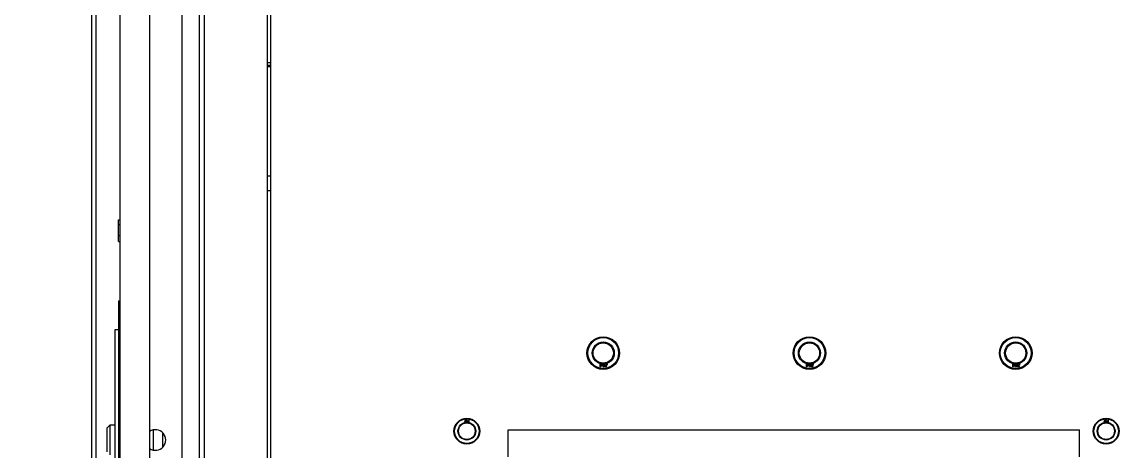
# Model space of a CAD drawing. Header units: millimetres. Extents: x 0 to 87554, y -20854 to 20404.
# Drawn here: x 7122.8 to 7495.2, y 5781.5 to 5927.1 of the extents above; entities that cross this region are included whole.
import ezdxf

# ---------------------------------------------------------------- set-up
doc = ezdxf.new("R2010")
doc.units = ezdxf.units.MM
doc.linetypes.add('HIDDEN', pattern=[9.525, 6.35, -3.175])
doc.layers.get('0').update_dxf_attribs({"lineweight": 15})
for name, color, linetype in [('2401-00071_BSO-M3-15_0', 7, 'Continuous'), ('2401-00238-M5_0', 7, 'Continuous'), ('2401-01089_0', 7, 'Continuous'), ('2403-00165_B-M5-1_0', 7, 'Continuous'), ('4208-10637_0', 7, 'Continuous'), ('4208-10658_0', 7, 'Continuous'), ('4209-40888_0_0', 7, 'Continuous'), ('4212-KH001_041_0', 7, 'Continuous'), ('4215-12648_0', 7, 'Continuous'), ('4215-12649_2_1_0', 7, 'Continuous'), ('4215-12654_1_0', 7, 'Continuous'), ('4215-12657_0', 7, 'Continuous'), ('4215-12661_1_0', 7, 'Continuous'), ('EM-S-M6-ZC_0', 7, 'Continuous')]:
    doc.layers.add(name, color=color, linetype=linetype)

# ---------------------------------------------------------------- blocks, each defined once
blk = doc.blocks.new('ju7888')
at = {"layer": '2401-00071_BSO-M3-15_0', "color": 87, "linetype": 'Continuous'}
for p, q in [((212.08, -1319.78), (212.08, -1319.28)), ((219.4, -1319.78), (212.08, -1319.78)), ((213.74, -1319.78), (213.74, -1319.28)), ((217.4, -1319.78), (217.4, -1319.28)), ((219.4, -1319.78), (219.4, -1319.28))]:
    blk.add_line(p, q, dxfattribs=at)
at = {"layer": '2401-00238-M5_0', "color": 87, "linetype": 'Continuous'}
for p, q in [((197.29, -1268.28), (197.29, -1269.28)), ((202.29, -1268.28), (202.29, -1269.28))]:
    blk.add_line(p, q, dxfattribs=at)
at = {"layer": '2401-01089_0', "color": 87, "linetype": 'Continuous'}
for p, q in [((281.79, -1320.98), (281.79, -1322.78)), ((282.79, -1323.78), (281.79, -1322.78)), ((281.79, -1322.78), (291.79, -1322.78)), ((282.79, -1323.78), (290.79, -1323.78))]:
    blk.add_line(p, q, dxfattribs=at)
at = {"layer": '2403-00165_B-M5-1_0', "color": 87, "linetype": 'Continuous'}
for p, q in [((280.09, -984.01), (280.09, -983.88)), ((280.09, -983.88), (280.79, -983.88)), ((280.71, -984.23), (280.09, -984.01)), ((280.09, -984.44), (280.71, -984.23)), ((280.09, -984.58), (280.09, -984.44)), ((280.78, -984.58), (280.09, -984.58)), ((280.09, -985.19), (280.09, -984.69)), ((280.09, -984.69), (280.48, -984.69)), ((280.16, -985.19), (280.09, -985.19)), ((280.16, -984.76), (280.16, -985.19)), ((280.4, -984.76), (280.16, -984.76)), ((280.24, -983.96), (280.79, -984.17)), ((280.79, -983.96), (280.24, -983.96)), ((280.79, -984.28), (280.24, -984.49)), ((280.24, -984.49), (280.78, -984.49)), ((280.34, -984.91), (280.36, -984.84)), ((280.34, -985), (280.34, -984.91)), ((280.36, -985.07), (280.34, -985)), ((280.36, -984.84), (280.4, -984.76)), ((280.4, -985.14), (280.36, -985.07)), ((280.46, -985.19), (280.4, -985.14)), ((280.43, -984.85), (280.42, -984.91)), ((280.42, -984.91), (280.42, -985)), ((280.42, -985), (280.43, -985.06)), ((280.48, -984.79), (280.43, -984.85)), ((280.43, -985.06), (280.46, -985.1)), ((280.46, -985.1), (280.51, -985.13)), ((280.54, -985.22), (280.46, -985.19)), ((280.48, -984.69), (280.48, -984.79)), ((280.51, -985.13), (280.55, -985.14)), ((280.59, -985.22), (280.54, -985.22)), ((280.55, -985.14), (280.58, -985.14)), ((280.58, -985.14), (280.62, -985.13)), ((280.67, -985.19), (280.59, -985.22)), ((280.61, -984.69), (280.67, -984.72)), ((280.61, -984.78), (280.61, -984.69)), ((280.67, -984.81), (280.61, -984.78)), ((280.62, -985.13), (280.67, -985.1)), ((280.67, -984.72), (280.73, -984.76)), ((280.7, -984.85), (280.67, -984.81)), ((280.67, -985.1), (280.7, -985.06)), ((280.73, -985.14), (280.67, -985.19)), ((280.71, -984.91), (280.7, -984.85)), ((280.7, -985.06), (280.71, -985)), ((280.71, -985), (280.71, -984.91)), ((280.73, -984.76), (280.77, -984.84)), ((280.77, -985.07), (280.73, -985.14)), ((280.77, -984.84), (280.79, -984.91)), ((280.79, -985), (280.77, -985.07)), ((280.79, -983.88), (280.79, -983.96)), ((280.79, -984.17), (280.79, -984.28)), ((280.79, -984.91), (280.79, -985)), ((280.09, -1201.01), (280.09, -1200.88)), ((280.09, -1200.88), (280.79, -1200.88)), ((280.71, -1201.23), (280.09, -1201.01)), ((280.09, -1201.44), (280.71, -1201.23)), ((280.09, -1201.58), (280.09, -1201.44)), ((280.78, -1201.58), (280.09, -1201.58)), ((280.09, -1202.19), (280.09, -1201.69)), ((280.09, -1201.69), (280.48, -1201.69)), ((280.16, -1202.19), (280.09, -1202.19)), ((280.16, -1201.76), (280.16, -1202.19)), ((280.4, -1201.76), (280.16, -1201.76)), ((280.24, -1200.96), (280.79, -1201.17)), ((280.79, -1200.96), (280.24, -1200.96)), ((280.79, -1201.28), (280.24, -1201.49)), ((280.24, -1201.49), (280.78, -1201.49)), ((280.34, -1201.91), (280.36, -1201.84)), ((280.34, -1202), (280.34, -1201.91)), ((280.36, -1202.07), (280.34, -1202)), ((280.36, -1201.84), (280.4, -1201.76)), ((280.4, -1202.14), (280.36, -1202.07)), ((280.46, -1202.19), (280.4, -1202.14)), ((280.43, -1201.85), (280.42, -1201.91)), ((280.42, -1201.91), (280.42, -1202)), ((280.42, -1202), (280.43, -1202.06)), ((280.48, -1201.79), (280.43, -1201.85)), ((280.43, -1202.06), (280.46, -1202.1)), ((280.46, -1202.1), (280.51, -1202.13)), ((280.54, -1202.22), (280.46, -1202.19)), ((280.48, -1201.69), (280.48, -1201.79)), ((280.51, -1202.13), (280.55, -1202.14)), ((280.59, -1202.22), (280.54, -1202.22)), ((280.55, -1202.14), (280.58, -1202.14)), ((280.58, -1202.14), (280.62, -1202.13)), ((280.67, -1202.19), (280.59, -1202.22)), ((280.61, -1201.69), (280.67, -1201.72)), ((280.61, -1201.78), (280.61, -1201.69)), ((280.67, -1201.81), (280.61, -1201.78)), ((280.62, -1202.13), (280.67, -1202.1)), ((280.67, -1201.72), (280.73, -1201.76)), ((280.7, -1201.85), (280.67, -1201.81)), ((280.67, -1202.1), (280.7, -1202.06)), ((280.73, -1202.14), (280.67, -1202.19)), ((280.71, -1201.91), (280.7, -1201.85)), ((280.7, -1202.06), (280.71, -1202)), ((280.71, -1202), (280.71, -1201.91)), ((280.73, -1201.76), (280.77, -1201.84)), ((280.77, -1202.07), (280.73, -1202.14)), ((280.77, -1201.84), (280.79, -1201.91)), ((280.79, -1202), (280.77, -1202.07)), ((280.79, -1200.88), (280.79, -1200.96)), ((280.79, -1201.17), (280.79, -1201.28)), ((280.79, -1201.91), (280.79, -1202))]:
    blk.add_line(p, q, dxfattribs=at)
for centre, radius in [((283.79, -984.58), 4.38), ((283.79, -984.58), 4.17), ((283.79, -984.58), 3.01), ((283.79, -984.58), 2.81), ((283.79, -1201.58), 4.38), ((283.79, -1201.58), 4.17), ((283.79, -1201.58), 3.01), ((283.79, -1201.58), 2.81)]:
    blk.add_circle(centre, radius, dxfattribs=at)
at = {"layer": '4208-10637_0', "color": 87, "linetype": 'Continuous'}
for p, q in [((249.29, -1320.98), (249.29, -1319.78)), ((324.29, -1320.98), (249.29, -1320.98))]:
    blk.add_line(p, q, dxfattribs=at)
at = {"layer": '4208-10658_0', "color": 87, "linetype": 'Continuous'}
for q in [(239.59, -1319.28), (333.99, -1319.78)]:
    blk.add_line((239.59, -1319.78), q, dxfattribs=at)
at = {"layer": '4209-40888_0_0', "color": 87, "linetype": 'Continuous'}
blk.add_line((283.29, -1308.02), (290.29, -1308.02), dxfattribs=at)
at = {"layer": '4212-KH001_041_0', "color": 87, "linetype": 'Continuous'}
for p, q in [((585.29, -1269.28), (-2.71, -1269.28)), ((-2.71, -1290.78), (585.29, -1290.78)), ((585.29, -1292.28), (-2.71, -1292.28)), ((289.23, -1304.78), (284.35, -1304.78))]:
    blk.add_line(p, q, dxfattribs=at)
at = {"layer": '4215-12648_0', "color": 87, "linetype": 'Continuous'}
for p, q in [((283.29, -1187.58), (283.29, -993.58)), ((292.49, -993.58), (283.29, -993.58)), ((292.49, -1187.58), (283.29, -1187.58)), ((-2.71, -1268.28), (585.29, -1268.28))]:
    blk.add_line(p, q, dxfattribs=at)
at = {"layer": '4215-12649_2_1_0', "color": 87, "linetype": 'Continuous'}
for p, q in [((35.57, -1329.03), (652.79, -1329.03)), ((35.89, -1327.53), (652.79, -1327.53))]:
    blk.add_line(p, q, dxfattribs=at)
at = {"layer": '4215-12654_1_0', "color": 87, "linetype": 'Continuous'}
for p, q in [((158.79, -1268.28), (158.79, -1269.28)), ((159.79, -1268.28), (159.79, -1269.28)), ((160.19, -1268.28), (160.19, -1269.28))]:
    blk.add_line(p, q, dxfattribs=at)
at = {"layer": '4215-12657_0', "color": 87, "linetype": 'Continuous'}
for p, q in [((-80.71, -1309.28), (655.29, -1309.28)), ((653.29, -1319.28), (-78.71, -1319.28))]:
    blk.add_line(p, q, dxfattribs=at)
at = {"layer": '4215-12661_1_0', "color": 87, "linetype": 'Continuous'}
blk.add_line((-59.71, -1298.28), (634.29, -1298.28), dxfattribs=at)
blk.add_arc((286.79, -1307.28), 3.5, 325.109, 214.891, dxfattribs=at)
at = {"layer": 'EM-S-M6-ZC_0', "color": 87, "linetype": 'Continuous'}
for p, q in [((260.86, -1014.14), (260.89, -1014.1)), ((260.89, -1014.1), (260.99, -1014.03)), ((261.99, -1016.28), (260.9, -1016.28)), ((260.94, -1014.25), (260.92, -1014.33)), ((260.99, -1014.18), (260.94, -1014.25)), ((260.94, -1016.13), (261.73, -1016.13)), ((260.98, -1014.64), (260.99, -1014.65)), ((260.99, -1014.03), (261.12, -1013.98)), ((261.07, -1014.13), (260.99, -1014.18)), ((260.99, -1014.65), (261.07, -1014.7)), ((261.73, -1016.13), (260.99, -1015.85)), ((261.12, -1014.85), (261.01, -1014.81)), ((261.01, -1015.71), (261.99, -1016.05)), ((261.99, -1015.3), (261.02, -1015.64)), ((261.03, -1015.08), (261.99, -1015.08)), ((261.03, -1015.48), (261.73, -1015.23)), ((261.73, -1015.23), (261.04, -1015.23)), ((261.15, -1014.1), (261.07, -1014.13)), ((261.07, -1014.7), (261.15, -1014.73)), ((261.12, -1013.98), (261.25, -1013.98)), ((261.3, -1014.88), (261.12, -1014.85)), ((261.22, -1014.1), (261.15, -1014.1)), ((261.15, -1014.73), (261.22, -1014.73)), ((261.3, -1014.13), (261.22, -1014.1)), ((261.22, -1014.73), (261.3, -1014.7)), ((261.25, -1013.98), (261.38, -1014.03)), ((261.35, -1014.18), (261.3, -1014.13)), ((261.3, -1014.7), (261.35, -1014.65)), ((261.48, -1014.88), (261.3, -1014.88)), ((261.4, -1014.25), (261.35, -1014.18)), ((261.35, -1014.65), (261.4, -1014.58)), ((261.38, -1014.03), (261.45, -1014.1)), ((261.43, -1014.33), (261.4, -1014.25)), ((261.4, -1014.58), (261.43, -1014.5)), ((261.43, -1014.5), (261.43, -1014.33)), ((261.53, -1014.6), (261.43, -1014.75)), ((261.43, -1014.75), (261.48, -1014.75)), ((261.45, -1014.1), (261.53, -1014.23)), ((261.48, -1014.75), (261.63, -1014.73)), ((261.66, -1014.85), (261.48, -1014.88)), ((261.53, -1014.23), (261.55, -1014.35)), ((261.55, -1014.48), (261.53, -1014.6)), ((261.55, -1014.35), (261.55, -1014.48)), ((261.63, -1014.73), (261.71, -1014.7)), ((261.78, -1014.8), (261.66, -1014.85)), ((261.71, -1014.03), (261.78, -1014.05)), ((261.71, -1014.15), (261.71, -1014.03)), ((261.78, -1014.2), (261.71, -1014.15)), ((261.71, -1014.7), (261.78, -1014.65)), ((261.78, -1014.05), (261.89, -1014.13)), ((261.84, -1014.28), (261.78, -1014.2)), ((261.78, -1014.65), (261.84, -1014.58)), ((261.89, -1014.73), (261.78, -1014.8)), ((261.86, -1014.35), (261.84, -1014.28)), ((261.84, -1014.58), (261.86, -1014.5)), ((261.86, -1014.5), (261.86, -1014.35)), ((261.89, -1014.13), (261.96, -1014.25)), ((261.96, -1014.6), (261.89, -1014.73)), ((261.96, -1014.25), (261.99, -1014.38)), ((261.99, -1014.48), (261.96, -1014.6)), ((261.99, -1014.38), (261.99, -1014.48)), ((261.99, -1015.08), (261.99, -1015.3)), ((261.99, -1016.05), (261.99, -1016.28)), ((260.86, -1084.14), (260.89, -1084.1)), ((260.89, -1084.1), (260.99, -1084.03)), ((261.99, -1086.28), (260.9, -1086.28)), ((260.94, -1084.25), (260.92, -1084.33)), ((260.99, -1084.18), (260.94, -1084.25)), ((260.94, -1086.13), (261.73, -1086.13)), ((260.98, -1084.64), (260.99, -1084.65)), ((260.99, -1084.03), (261.12, -1083.98)), ((261.07, -1084.13), (260.99, -1084.18)), ((260.99, -1084.65), (261.07, -1084.7)), ((261.73, -1086.13), (260.99, -1085.85)), ((261.12, -1084.85), (261.01, -1084.81)), ((261.01, -1085.71), (261.99, -1086.05)), ((261.99, -1085.3), (261.02, -1085.64)), ((261.03, -1085.08), (261.99, -1085.08)), ((261.03, -1085.48), (261.73, -1085.23)), ((261.73, -1085.23), (261.04, -1085.23)), ((261.15, -1084.1), (261.07, -1084.13)), ((261.07, -1084.7), (261.15, -1084.73)), ((261.12, -1083.98), (261.25, -1083.98)), ((261.3, -1084.88), (261.12, -1084.85)), ((261.22, -1084.1), (261.15, -1084.1)), ((261.15, -1084.73), (261.22, -1084.73)), ((261.3, -1084.13), (261.22, -1084.1)), ((261.22, -1084.73), (261.3, -1084.7)), ((261.25, -1083.98), (261.38, -1084.03)), ((261.35, -1084.18), (261.3, -1084.13)), ((261.3, -1084.7), (261.35, -1084.65)), ((261.48, -1084.88), (261.3, -1084.88)), ((261.4, -1084.25), (261.35, -1084.18)), ((261.35, -1084.65), (261.4, -1084.58)), ((261.38, -1084.03), (261.45, -1084.1)), ((261.43, -1084.33), (261.4, -1084.25)), ((261.4, -1084.58), (261.43, -1084.5)), ((261.43, -1084.5), (261.43, -1084.33)), ((261.53, -1084.6), (261.43, -1084.75)), ((261.43, -1084.75), (261.48, -1084.75)), ((261.45, -1084.1), (261.53, -1084.23)), ((261.48, -1084.75), (261.63, -1084.73)), ((261.66, -1084.85), (261.48, -1084.88)), ((261.53, -1084.23), (261.55, -1084.35)), ((261.55, -1084.48), (261.53, -1084.6)), ((261.55, -1084.35), (261.55, -1084.48)), ((261.63, -1084.73), (261.71, -1084.7)), ((261.78, -1084.8), (261.66, -1084.85)), ((261.71, -1084.03), (261.78, -1084.05)), ((261.71, -1084.15), (261.71, -1084.03)), ((261.78, -1084.2), (261.71, -1084.15)), ((261.71, -1084.7), (261.78, -1084.65)), ((261.78, -1084.05), (261.89, -1084.13)), ((261.84, -1084.28), (261.78, -1084.2)), ((261.78, -1084.65), (261.84, -1084.58)), ((261.89, -1084.73), (261.78, -1084.8)), ((261.86, -1084.35), (261.84, -1084.28)), ((261.84, -1084.58), (261.86, -1084.5)), ((261.86, -1084.5), (261.86, -1084.35)), ((261.89, -1084.13), (261.96, -1084.25)), ((261.96, -1084.6), (261.89, -1084.73)), ((261.96, -1084.25), (261.99, -1084.38)), ((261.99, -1084.48), (261.96, -1084.6)), ((261.99, -1084.38), (261.99, -1084.48)), ((261.99, -1085.08), (261.99, -1085.3)), ((261.99, -1086.05), (261.99, -1086.28)), ((260.86, -1154.14), (260.89, -1154.1)), ((260.89, -1154.1), (260.99, -1154.03)), ((260.94, -1154.25), (260.92, -1154.33)), ((260.99, -1154.18), (260.94, -1154.25)), ((260.99, -1154.03), (261.12, -1153.98)), ((261.07, -1154.13), (260.99, -1154.18)), ((261.15, -1154.1), (261.07, -1154.13)), ((261.12, -1153.98), (261.25, -1153.98)), ((261.22, -1154.1), (261.15, -1154.1)), ((261.3, -1154.13), (261.22, -1154.1)), ((261.25, -1153.98), (261.38, -1154.03)), ((261.35, -1154.18), (261.3, -1154.13)), ((261.4, -1154.25), (261.35, -1154.18)), ((261.38, -1154.03), (261.45, -1154.1)), ((261.43, -1154.33), (261.4, -1154.25)), ((261.43, -1154.5), (261.43, -1154.33)), ((261.45, -1154.1), (261.53, -1154.23)), ((261.53, -1154.23), (261.55, -1154.35)), ((261.55, -1154.35), (261.55, -1154.48)), ((261.71, -1154.03), (261.78, -1154.05)), ((261.71, -1154.15), (261.71, -1154.03)), ((261.78, -1154.2), (261.71, -1154.15)), ((261.78, -1154.05), (261.89, -1154.13)), ((261.84, -1154.28), (261.78, -1154.2)), ((261.86, -1154.35), (261.84, -1154.28)), ((261.86, -1154.5), (261.86, -1154.35)), ((261.89, -1154.13), (261.96, -1154.25)), ((261.96, -1154.25), (261.99, -1154.38)), ((261.99, -1154.38), (261.99, -1154.48)), ((261.99, -1156.28), (260.9, -1156.28)), ((260.94, -1156.13), (261.73, -1156.13)), ((260.98, -1154.64), (260.99, -1154.65)), ((260.99, -1154.65), (261.07, -1154.7)), ((261.73, -1156.13), (260.99, -1155.85)), ((261.12, -1154.85), (261.01, -1154.81)), ((261.01, -1155.71), (261.99, -1156.05)), ((261.99, -1155.3), (261.02, -1155.64)), ((261.03, -1155.08), (261.99, -1155.08)), ((261.03, -1155.48), (261.73, -1155.23)), ((261.73, -1155.23), (261.04, -1155.23)), ((261.07, -1154.7), (261.15, -1154.73)), ((261.3, -1154.88), (261.12, -1154.85)), ((261.15, -1154.73), (261.22, -1154.73)), ((261.22, -1154.73), (261.3, -1154.7)), ((261.3, -1154.7), (261.35, -1154.65)), ((261.48, -1154.88), (261.3, -1154.88)), ((261.35, -1154.65), (261.4, -1154.58)), ((261.4, -1154.58), (261.43, -1154.5)), ((261.53, -1154.6), (261.43, -1154.75)), ((261.43, -1154.75), (261.48, -1154.75)), ((261.48, -1154.75), (261.63, -1154.73)), ((261.66, -1154.85), (261.48, -1154.88)), ((261.55, -1154.48), (261.53, -1154.6)), ((261.63, -1154.73), (261.71, -1154.7)), ((261.78, -1154.8), (261.66, -1154.85)), ((261.71, -1154.7), (261.78, -1154.65)), ((261.78, -1154.65), (261.84, -1154.58)), ((261.89, -1154.73), (261.78, -1154.8)), ((261.84, -1154.58), (261.86, -1154.5)), ((261.96, -1154.6), (261.89, -1154.73)), ((261.99, -1154.48), (261.96, -1154.6)), ((261.99, -1155.08), (261.99, -1155.3)), ((261.99, -1156.05), (261.99, -1156.28))]:
    blk.add_line(p, q, dxfattribs=at)
for centre, radius in [((257.29, -1015.28), 5.53), ((257.29, -1015.28), 5.22), ((257.29, -1015.28), 3.75), ((257.29, -1015.28), 3.45), ((257.29, -1085.28), 5.53), ((257.29, -1085.28), 5.22), ((257.29, -1085.28), 3.75), ((257.29, -1085.28), 3.45), ((257.29, -1155.28), 5.53), ((257.29, -1155.28), 5.22), ((257.29, -1155.28), 3.75), ((257.29, -1155.28), 3.45)]:
    blk.add_circle(centre, radius, dxfattribs=at)
blk = doc.blocks.new('ty7')
at = {"color": 107, "linetype": 'HIDDEN', "ltscale": 200}
blk.add_arc((0, 663.49), 735, 180, 270, dxfattribs=at)

msp = doc.modelspace()

# ---------------------------------------------------------------- block references
at = {"rotation": 270}
for name, p in [('ju7888', (8475.412, 6072.046)), ('ty7', (6482.898, 5417.557))]:
    msp.add_blockref(name, p, dxfattribs=at)

doc.saveas('drawing.dxf')
